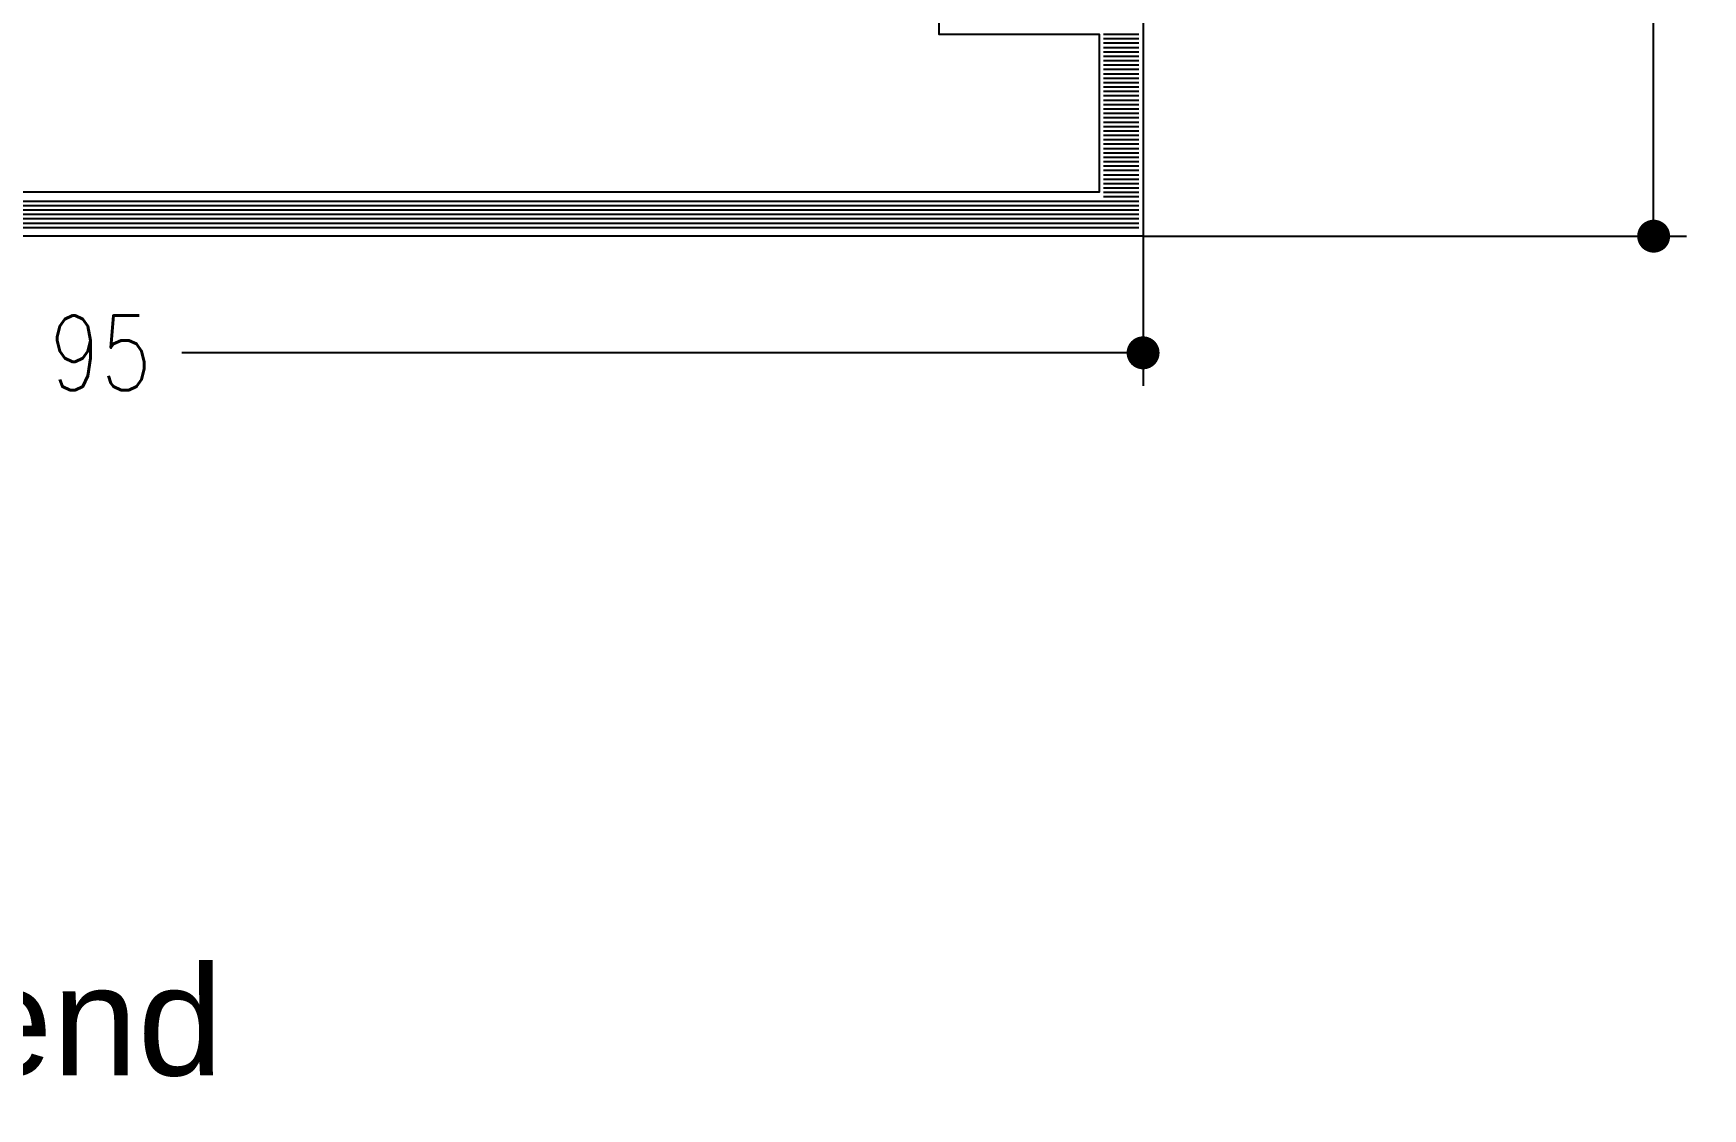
# Model space of a CAD drawing. Extents: x -247 to 191, y 24 to 414.
# Drawn here: x 72.7 to 110.73, y 189.7 to 214.18 of the extents above; entities that cross this region are included whole.
import ezdxf

# ---------------------------------------------------------------- set-up
doc = ezdxf.new("R2010")
doc.units = 0
doc.header["$LTSCALE"] = 6
doc.linetypes.add('AUSGEZOGEN', pattern=[0])
doc.layers.get('0').update_dxf_attribs({"color": 4, "linetype": 'CONTINUOUS'})
doc.layers.get('DEFPOINTS').update_dxf_attribs({"linetype": 'AUSGEZOGEN'})
for name, color, linetype in [('01TXT', 7, 'CONTINUOUS'), ('CONST18', 3, 'AUSGEZOGEN'), ('KH_NOR', 7, 'CONTINUOUS'), ('KH_SCH', 3, 'CONTINUOUS'), ('LLMASSE', 7, 'CONTINUOUS')]:
    doc.layers.add(name, color=color, linetype=linetype)
doc.styles.get("Standard").update_dxf_attribs({"font": 'simplex.shx', "width": 0.8})
doc.styles.add('SWISS', font='swiss.ttf')
doc.dimstyles.new('DOK-1ZU1-PUNKT', dxfattribs={"dimscale": 0, "dimtxt": 3, "dimasz": 1.5, "dimexe": 1.5, "dimexo": 0.6, "dimgap": 1.5, "dimtad": 0, "dimdsep": 46, "dimtxsty": 'Standard', "dimblk": 'PUNKT', "dimblk1": 'PUNKT', "dimblk2": 'PUNKT', "dimcen": 0, "dimclrd": 2, "dimclre": 2, "dimclrt": 7, "dimadec": 0, "dimazin": 0, "dimtfac": 0.7, "dimtdec": 4, "dimtofl": 0, "dimtmove": 0, "dimatfit": 3, "dimldrblk": 'PUNKT', "dimfxl": 1, "dimtolj": 1, "dimtzin": 0, "dimarcsym": 0})
doc.dimstyles.new('DOK-1ZU2-STRICH18', dxfattribs={"dimscale": 0.5, "dimtxt": 3.4, "dimasz": 1.5, "dimexe": 1.5, "dimexo": 0.6, "dimgap": 1.5, "dimtad": 0, "dimlfac": 2, "dimdsep": 46, "dimtxsty": 'Standard', "dimblk": 'PUNKT', "dimblk1": 'PUNKT', "dimblk2": 'PUNKT', "dimcen": 0, "dimclrd": 3, "dimclre": 3, "dimclrt": 3, "dimadec": 0, "dimazin": 0, "dimtfac": 0.7, "dimtdec": 4, "dimtofl": 0, "dimtmove": 0, "dimatfit": 3, "dimldrblk": 'PUNKT', "dimfxl": 1, "dimtolj": 1, "dimtzin": 0, "dimarcsym": 0})

# ---------------------------------------------------------------- blocks, each defined once
blk = doc.blocks.new('PUNKT')
at = {"color": 0, "linetype": 'CONTINUOUS'}
blk.add_line((-0.5, 0), (-1, 0), dxfattribs=at)
at = {"color": 0, "linetype": 'CONTINUOUS', "const_width": 0.5}
blk.add_lwpolyline([(-0.25, 0, 1), (0.25, 0, 1)], format="xyb", close=True, dxfattribs=at)
blk = doc.blocks.new('*D12')
at = {"layer": 'DEFPOINTS', "color": 0}
for p in [(50.48198336998666, 210.6931151545773), (97.98198336998672, 210.0316135013464), (50.48198336998666, 206.9085750972466)]:
    blk.add_point(p, dxfattribs=at)
at = {"layer": 'LLMASSE', "color": 3, "lineweight": -2}
for p, q in [((50.48198336998666, 210.3931151545773), (50.48198336998666, 206.1585750972466)), ((97.98198336998672, 209.7316135013464), (97.98198336998672, 206.1585750972466)), ((51.23198336998666, 206.9085750972466), (72.38103098903431, 206.9085750972466)), ((97.23198336998672, 206.9085750972466), (76.08293575093907, 206.9085750972466))]:
    blk.add_line(p, q, dxfattribs=at)
at = {"layer": 'LLMASSE', "color": 3, "lineweight": -2, "xscale": 0.75, "yscale": 0.75, "zscale": 0.75, "rotation": 180}
blk.add_blockref('PUNKT', (50.48198336998666, 206.9085750972466), dxfattribs=at)
at = {"layer": 'LLMASSE', "color": 3, "lineweight": -2, "xscale": 0.75, "yscale": 0.75, "zscale": 0.75}
blk.add_blockref('PUNKT', (97.98198336998672, 206.9085750972466), dxfattribs=at)
at = {"layer": 'LLMASSE', "color": 3, "insert": (74.2319833699867, 206.9085750972466), "char_height": 1.7, "attachment_point": 5}
blk.add_mtext('\\A1;95', dxfattribs=at)
blk = doc.blocks.new('*X42')
for p, q in [((0.4, 0.1999999998488945), (0.4, 94.8000000000399)), ((0.6000000000000001, 0.1999999998503122), (0.6000000000000001, 94.80000000013676)), ((0.8, 0.1999999998517298), (0.8, 94.80000000023364)), ((1, 0.1999999998531475), (1, 94.8000000003305)), ((1.2, 0.1999999998545651), (1.2, 94.80000000042736)), ((1.4, 0.1999999998559827), (1.4, 94.80000000052424)), ((1.6, 0.1999999998574004), (1.6, 94.8000000006211)), ((1.80002072727254, 93.19999999999999), (1.8, 94.80000000071796)), ((2, 93.19999999999999), (2, 94.80000000081483)), ((2.2, 93.19999999999999), (2.2, 94.8000000009117)), ((2.4, 93.2), (2.4, 94.80000000100857)), ((2.6, 93.2), (2.6, 94.80000000110543)), ((2.8, 93.2), (2.8, 94.80000000120229)), ((3, 93.2), (3, 94.80000000129917)), ((3.2, 93.2), (3.2, 94.80000000139603)), ((3.4, 93.20000000000002), (3.4, 94.80000000149289)), ((3.6, 93.20000000000002), (3.6, 94.80000000158977)), ((3.8, 93.20000000000002), (3.8, 94.80000000168663)), ((4, 93.20000000000002), (4, 94.80000000178349)), ((4.2, 93.20000000000002), (4.2, 94.80000000188036)), ((4.4, 93.20000000000003), (4.4, 94.80000000197722)), ((4.600000000000001, 93.20000000000003), (4.600000000000001, 94.80000000207409)), ((4.800000000000001, 93.20000000000003), (4.800000000000001, 94.80000000217096)), ((5, 93.20000000000003), (5, 94.80000000226782)), ((5.2, 93.20000000000005), (5.2, 94.8000000023647)), ((5.4, 93.20000000000005), (5.4, 94.80000000246156)), ((5.600000000000001, 93.20000000000005), (5.600000000000001, 94.80000000255842)), ((5.800000000000001, 93.20000000000005), (5.800000000000001, 94.8000000026553)), ((6, 93.20000000000005), (6, 94.80000000275216)), ((6.2, 93.20000000000006), (6.2, 94.80000000284902)), ((6.4, 93.20000000000006), (6.4, 94.8000000029459)), ((6.600000000000001, 93.20000000000006), (6.600000000000001, 94.80000000304275)), ((6.800000000000001, 93.20000000000006), (6.800000000000001, 94.80000000313962)), ((7, 93.20000000000006), (7, 94.80000000323649)), ((7.2, 93.20000000000007), (7.2, 94.80000000333335)), ((7.4, 93.20000000000007), (7.4, 94.80000000343021)), ((7.600000000000001, 93.20000000000007), (7.600000000000001, 94.80000000352709)), ((7.800000000000001, 93.20000000000007), (7.800000000000001, 94.80000000362395)), ((8, 93.20000000000007), (8, 94.80000000372081)), ((8.200000000000001, 93.20000000000009), (8.200000000000001, 94.80000000381769)), ((8.4, 93.20000000000009), (8.4, 94.80000000391455)), ((8.6, 93.20000000000009), (8.6, 94.80000000401142)), ((8.8, 93.20000000000009), (8.8, 94.80000000410828)), ((9, 93.2000000000001), (9, 94.80000000420515)), ((9.200000000000001, 93.2000000000001), (9.200000000000001, 94.80000000430202))]:
    blk.add_line(p, q)
blk = doc.blocks.new('B-LL132343')
at = {"layer": 'KH_NOR'}
blk.add_lwpolyline([(14.50001273383385, 101.000000006715), (1.272711869504395e-05, 100.9999999996922), (-5.599984603108812e-05, 5.999999999692118)], dxfattribs=at)
blk.add_lwpolyline([(13.70001272727268, 69.6999999998461, -0.414213562373095), (12.70001272727268, 70.6999999998461), (12.70001272727256, 91.6999999998461), (9.200012727323617, 91.69999999979483), (9.200012727272338, 98.99999999984617), (2.000020681818, 98.99999999984605), (2, 7.999999999846059), (12.69994400000019, 7.999999999845832), (12.69994400000016, 25.29999999984624, -0.4142135623731034), (13.69994400000019, 26.29999999984624), (19.69994400000105, 26.29999999984604, 0.4142135626134031), (20.69994400000108, 27.29999999984607), (20.69994400000103, 30.19999999984636, 0.4142135623730944), (19.69994400000101, 31.19999999984634), (13.69994400000016, 31.19999999984625, -0.4142135623730997), (12.69994400000014, 32.19999999984625), (12.69994400000014, 32.99999999984623), (20.69994400000096, 32.99999999984635), (20.69994400000033, 69.69999999984607), (13.70001272727268, 69.6999999998461)], format="xyb", close=True, dxfattribs=at)
at = {"layer": 'KH_SCH'}
blk.add_blockref('*X42', (3.308722450212111e-22, 5.999999999846059), dxfattribs=at)
blk = doc.blocks.new('*D76')
at = {"layer": 'DEFPOINTS', "color": 0}
for p in [(96.51911387488869, 244.5409090344889), (97.98198336998684, 209.5650323044749), (109.6153217052509, 209.5650323044749)]:
    blk.add_point(p, dxfattribs=at)
at = {"layer": 'LLMASSE', "color": 3, "lineweight": -2}
for p, q in [((96.81911387488869, 244.5409090344889), (110.3653217052509, 244.5409090344889)), ((109.6153217052509, 243.7909090344889), (109.6153217052509, 228.9039230504343)), ((109.6153217052509, 210.3150323044749), (109.6153217052509, 225.2020182885295)), ((98.28198336998683, 209.5650323044749), (110.3653217052509, 209.5650323044749))]:
    blk.add_line(p, q, dxfattribs=at)
at = {"layer": 'LLMASSE', "color": 3, "lineweight": -2, "xscale": 0.75, "yscale": 0.75, "zscale": 0.75}
for p, rotation in [((109.6153217052509, 244.5409090344889), 90), ((109.6153217052509, 209.5650323044749), 270)]:
    blk.add_blockref('PUNKT', p, dxfattribs=dict(at, rotation=rotation))
at = {"layer": 'LLMASSE', "color": 3, "insert": (109.6153217052508, 227.0529706694819), "char_height": 1.7, "attachment_point": 5, "rotation": 90}
blk.add_mtext('\\A1;70', dxfattribs=at)

msp = doc.modelspace()

# ---------------------------------------------------------------- linework, layer by layer
at = {"layer": 'CONST18'}
for points in [[(97.98198336998672, 209.5650323044749), (106.6602853166271, 209.5650323044749)], [(97.98198336998678, 209.5650323044749), (106.6602853166272, 209.5650323044749)]]:
    msp.add_lwpolyline(points, dxfattribs=at)

# ---------------------------------------------------------------- block references
at = {"xscale": -0.5, "yscale": 0.5, "zscale": 0.5, "rotation": 270}
msp.add_blockref('B-LL132343', (47.48198337014071, 209.5650259409155), dxfattribs=at)

# ---------------------------------------------------------------- texts
at = {"layer": '01TXT', "color": 40, "style": 'SWISS'}
msp.add_text('Anschlagtür nach außen öffnend', height=2.5, dxfattribs=at).set_placement((26.54110853136117, 190.4528937753407))

# ---------------------------------------------------------------- dimensions: what is measured, and where the dimension line sits
at = {"layer": 'LLMASSE', "color": 3}
dim = msp.add_linear_dim(base=(109.6153217052509, 209.5650323044749), p1=(96.51911387488869, 244.5409090344889), p2=(97.98198336998684, 209.5650323044749), angle=90, text='70', dimstyle='DOK-1ZU2-STRICH18', dxfattribs=at)
dim.commit()
dim.dimension.update_dxf_attribs({"geometry": '*D76', "text_midpoint": (109.6153217052508, 227.0529706694819), "dimtype": 160})
at = {"layer": 'LLMASSE'}
dim = msp.add_linear_dim(base=(50.48198336998666, 206.9085750972466), p1=(97.98198336998672, 210.0316135013464), p2=(50.48198336998666, 210.6931151545773), dimstyle='DOK-1ZU1-PUNKT', override={"dimscale": 0.5, "dimtxt": 3.4, "dimlfac": 2, "dimclrd": 3, "dimclre": 3, "dimclrt": 3}, dxfattribs=at)
dim.commit()
dim.dimension.update_dxf_attribs({"geometry": '*D12', "text_midpoint": (74.2319833699867, 206.9085750972466), "dimtype": 160})

doc.saveas('drawing.dxf')
